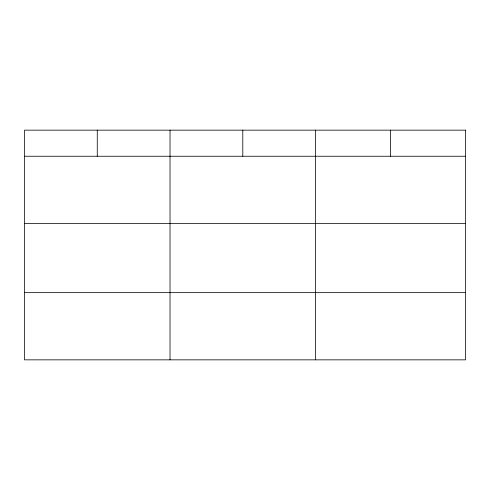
<?xml version="1.0" encoding="UTF-8"?>
<svg xmlns="http://www.w3.org/2000/svg" width="490" height="490" viewBox="0 0 490 490"><rect width="100%" height="100%" fill="white"/><g stroke="black" fill="none" stroke-linecap="round" stroke-linejoin="round"><path stroke-width="0.73" d="M24.5 156.243L465.5 156.243M24.5 223.428L465.5 223.428M24.5 292.653L465.5 292.653M390.53 130.156L390.53 156.243M315.56 130.156L315.56 359.844M242.795 130.156L242.795 156.243M170.03 130.156L170.03 359.844M97.265 130.156L97.265 156.243M465.5 130.156L24.5 130.156L24.5 359.844L465.5 359.844L465.5 130.156"/></g></svg>
